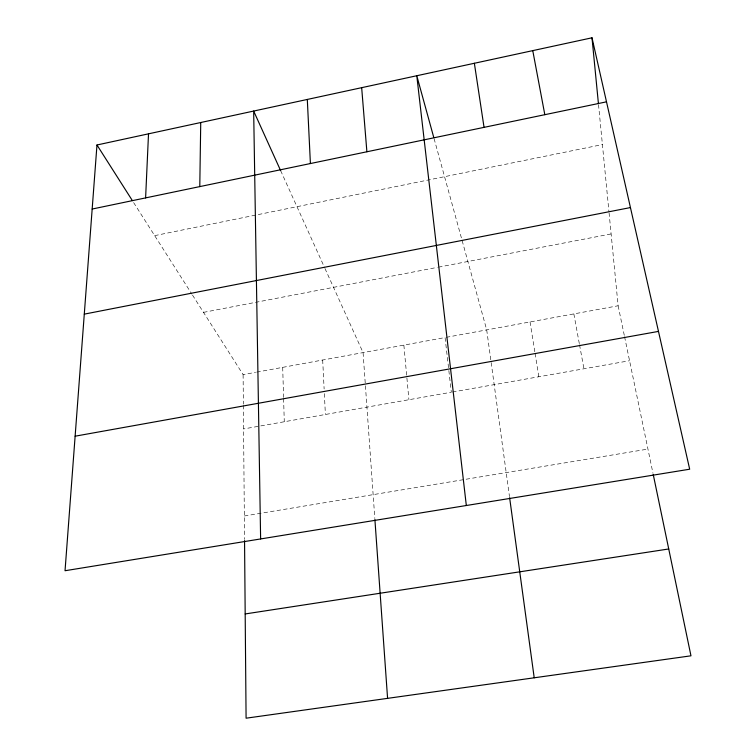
<?xml version="1.0" encoding="UTF-8"?>
<svg xmlns="http://www.w3.org/2000/svg" width="756" height="756" viewBox="0 0 756 756"><rect width="100%" height="100%" fill="white"/><g stroke="black" fill="none" stroke-linecap="round" stroke-linejoin="round"><path stroke-width="0.57" stroke-dasharray="3.78 2.83" d="M154.668 235.636L602.419 144.576M203.496 312.37L437.318 267.378M438.452 267.161L611.122 233.935M192.506 295.095L243.111 374.626L255.556 372.339M256.69 372.132L445.076 337.545L451.323 392.222L243.583 428.945M446.229 337.327L618.125 305.774L609.09 213.06M452.485 392.024L629.559 360.725M244.339 515.989L647.949 449.092M133.623 202.57L191.892 294.141M280.637 170.62L324.485 267.416M324.957 268.465L363.069 352.598L374.834 518.531M434.095 138.65L486.703 329.899L509.478 496.616M618.125 305.774L624.324 335.532M624.56 336.685L652.976 473.265M573.851 313.901L579.313 343.63M579.531 344.774L583.944 368.786M530.05 321.943L534.898 352.268M535.087 353.43L538.82 376.762M598.516 104.621L608.977 211.897M403.865 345.114L408.911 399.716M322.68 360.017L324.126 388.99M324.352 393.621L325.392 414.477M282.697 367.359L283.576 397.448M283.604 398.601L284.275 421.744M243.111 374.626L243.366 404.148M243.375 405.329L244.538 539.444"/><path stroke-width="1.13" d="M199.782 186.609L200.737 122.529M145.606 197.902L148.516 133.831M96.976 144.991L65.035 570.733L689.68 469.211L592.005 37.8L96.976 144.991L132.385 200.633M92.175 209.034L606.501 101.833M84.285 314.137L630.447 207.569M75.127 436.193L658.485 331.402M245.19 613.948L668.729 548.969M280.637 170.62L253.666 111.066L260.622 538.943M433.783 137.526L416.783 75.742L466.32 505.509M653.222 474.418L690.965 655.811L246.087 718.2L244.547 540.616M532.763 50.624L544.821 114.685M474.362 63.277L484.048 127.358M509.629 497.769L534.208 677.792M592.005 37.8L598.412 103.477M361.67 87.677L366.887 151.776M374.91 519.674L387.582 698.355M307.305 99.452L310.404 163.551"/></g></svg>
